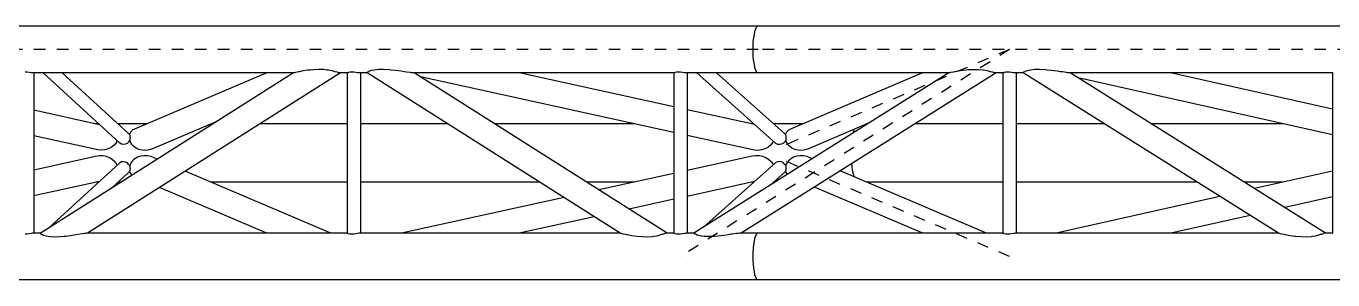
# Model space of a CAD drawing. Header units: millimetres. Extents: x 149919 to 150445, y 136651 to 136866.
# Drawn here: x 150211.19 to 150222.56, y 136741.07 to 136743.28 of the extents above; entities that cross this region are included whole.
import ezdxf

# ---------------------------------------------------------------- set-up
doc = ezdxf.new("R2010")
doc.units = ezdxf.units.MM
doc.header["$LTSCALE"] = 0.25
doc.linetypes.add('CENTER', pattern=[50.8, 31.75, -6.35, 6.35, -6.35])
doc.linetypes.add('XKITLINE00', pattern=[0])

# ---------------------------------------------------------------- blocks, each defined once
blk = doc.blocks.new('çatıı')
at = {"color": 8, "linetype": 'XKITLINE00'}
for p, q in [((7574.7, 9290.6), (6241.2, 9290.6)), ((7572.3, 9287.9), (7571.6, 9285.8)), ((7572.3, 9287.9), (7571.6, 9285.8)), ((7573, 9289.4), (7572.3, 9287.9)), ((7573, 9289.4), (7572.3, 9287.9)), ((7573.8, 9290.3), (7573, 9289.4)), ((7573.8, 9290.3), (7573, 9289.4)), ((7574.7, 9290.6), (7573.8, 9290.3)), ((7574.7, 9290.6), (7573.8, 9290.3)), ((9008.6, 9290.6), (7574.7, 9290.6)), ((7570.2, 9277.2), (7570, 9273.8)), ((7570.6, 9280.4), (7570.2, 9277.2)), ((7571.1, 9283.3), (7570.6, 9280.4)), ((7571.6, 9285.8), (7571.1, 9283.3)), ((7570, 9273.8), (7570, 9270.3)), ((7570, 9270.3), (7570, 9266.7)), ((7570, 9266.7), (7570.2, 9263.3)), ((7187.9, 9252.7), (7185.4, 9252.4)), ((7192.7, 9252.9), (7187.9, 9252.7)), ((7197, 9252.8), (7192.7, 9252.9)), ((7199.5, 9252.4), (7197, 9252.8)), ((7244.4, 9252.8), (7240.9, 9252.4)), ((7248.8, 9252.9), (7244.4, 9252.8)), ((7253.9, 9252.5), (7248.8, 9252.9)), ((7255.2, 9252.4), (7253.9, 9252.5)), ((7570.2, 9263.3), (7570.6, 9260.1)), ((7570.6, 9260.1), (7571.1, 9257.2)), ((7571.1, 9257.2), (7571.6, 9254.7)), ((7571.6, 9254.7), (7572.3, 9252.7)), ((7571.6, 9254.7), (7572.3, 9252.7)), ((7572.3, 9252.7), (7573, 9251.2)), ((7572.3, 9252.7), (7573, 9251.2)), ((7762.5, 9252.7), (7757.7, 9252.5)), ((7767, 9252.6), (7762.5, 9252.7)), ((7770.2, 9252.2), (7767, 9252.6)), ((7815, 9252.8), (7811.8, 9252.4)), ((7819.4, 9252.8), (7815, 9252.8)), ((7824.5, 9252.6), (7819.4, 9252.8)), ((7826.2, 9252.4), (7824.5, 9252.6)), ((6938.8, 9250.6), (6937.1, 9250.7)), ((6940.6, 9250.4), (6938.8, 9250.6)), ((6942.2, 9250.1), (6940.6, 9250.4)), ((6943.4, 9250), (6942.2, 9250.1)), ((6944.2, 9249.9), (6943.4, 9250)), ((7170.5, 9250), (6943.7, 9250)), ((6944, 9250), (6944, 9249.9)), ((6944.3, 9249.9), (6944.2, 9249.9)), ((6944.4, 9250), (6944.3, 9249.9)), ((6944.5, 9250), (6944.5, 9110.6)), ((7170.6, 9250), (6950.2, 9110.4)), ((7019.5, 9188.7), (6952.6, 9250)), ((7027, 9197.2), (6969.4, 9250)), ((7211.3, 9250), (6991.3, 9110.6)), ((7147.2, 9250), (7032.2, 9201.1)), ((7171.3, 9250.1), (7170.6, 9250)), ((7172.1, 9250.4), (7171.3, 9250.1)), ((7174.8, 9250.9), (7172.1, 9250.4)), ((7175.3, 9251), (7174.8, 9250.9)), ((7178.7, 9251.6), (7175.3, 9251)), ((7183.1, 9252.2), (7178.7, 9251.6)), ((7185.4, 9252.4), (7183.1, 9252.2)), ((7200.8, 9252.3), (7199.5, 9252.4)), ((7204.1, 9251.7), (7200.8, 9252.3)), ((7206.5, 9251), (7204.1, 9251.7)), ((7208.7, 9250.5), (7206.5, 9251)), ((7209.4, 9250.1), (7208.7, 9250.5)), ((7210.2, 9250.1), (7209.4, 9250.1)), ((7211.1, 9249.9), (7210.2, 9250.1)), ((7217.3, 9250), (7210.6, 9250)), ((7211.3, 9250), (7211, 9249.9)), ((7217.6, 9250.1), (7217.3, 9250)), ((7217.3, 9250), (7217.3, 9110.5)), ((7217.8, 9250.1), (7217.6, 9250.1)), ((7218.4, 9250.3), (7217.8, 9250.1)), ((7219.6, 9250.6), (7218.4, 9250.3)), ((7221.2, 9250.6), (7219.6, 9250.6)), ((7223, 9250.6), (7221.2, 9250.6)), ((7224.7, 9250.4), (7223, 9250.6)), ((7226.3, 9250.1), (7224.7, 9250.4)), ((7227.6, 9250), (7226.3, 9250.1)), ((7228.4, 9249.9), (7227.6, 9250)), ((7234.7, 9250), (7227.9, 9250)), ((7228.2, 9250), (7228.1, 9249.9)), ((7228.6, 9250), (7228.4, 9249.9)), ((7228.4, 9249.9), (7228.4, 9249.9)), ((7228.7, 9250), (7228.7, 9110.6)), ((7234.6, 9250.1), (7234.7, 9249.9)), ((7234.7, 9250.1), (7234.6, 9250.1)), ((7234.9, 9250.6), (7234.7, 9250.1)), ((7454.7, 9110.6), (7234.7, 9249.9)), ((7235.9, 9251), (7234.9, 9250.6)), ((7236.1, 9251.2), (7235.9, 9251)), ((7238, 9251.9), (7236.1, 9251.2)), ((7240.9, 9252.4), (7238, 9251.9)), ((7259.1, 9252), (7255.2, 9252.4)), ((7264.2, 9251.4), (7259.1, 9252)), ((7266.8, 9251), (7264.2, 9251.4)), ((7268.7, 9250.7), (7266.8, 9251)), ((7272.3, 9250.2), (7268.7, 9250.7)), ((7272.8, 9250.1), (7272.3, 9250.2)), ((7274.5, 9250), (7272.8, 9250.1)), ((7501.4, 9250), (7274.5, 9250)), ((7275.3, 9249.9), (7274.5, 9250)), ((7275.4, 9250), (7275.3, 9249.9)), ((7495.4, 9110.6), (7275.4, 9250)), ((7501.4, 9198.1), (7281.1, 9246.4)), ((7501.4, 9220.4), (7366.7, 9250)), ((7501.7, 9250.1), (7501.4, 9250)), ((7501.4, 9250), (7501.4, 9110.5)), ((7502, 9250.1), (7501.7, 9250.1)), ((7502.5, 9250.3), (7502, 9250.1)), ((7503.8, 9250.5), (7502.5, 9250.3)), ((7505.4, 9250.6), (7503.8, 9250.5)), ((7507.1, 9250.6), (7505.4, 9250.6)), ((7508.9, 9250.4), (7507.1, 9250.6)), ((7510.5, 9250.1), (7508.9, 9250.4)), ((7511.8, 9250), (7510.5, 9250.1)), ((7512.6, 9249.9), (7511.8, 9250)), ((7574.7, 9250), (7512, 9250)), ((7512.4, 9250), (7512.3, 9249.9)), ((7512.7, 9250), (7512.6, 9249.9)), ((7512.6, 9249.9), (7512.6, 9249.9)), ((7512.8, 9250), (7512.8, 9110.6)), ((7740.6, 9250), (7518.8, 9110.5)), ((7590.2, 9188.6), (7521.4, 9250)), ((7597.6, 9197.1), (7538.4, 9250)), ((7781.6, 9250), (7559.9, 9110.6)), ((7573, 9251.2), (7573.8, 9250.3)), ((7573, 9251.2), (7573.8, 9250.3)), ((7574.7, 9250), (7573.8, 9250.3)), ((7574.7, 9250), (7573.8, 9250.3)), ((7740.6, 9250), (7574.7, 9250)), ((7717.7, 9250), (7602.8, 9201.1)), ((7741.3, 9250.1), (7740.6, 9250)), ((7741.9, 9250.2), (7741.3, 9250.1)), ((7744.5, 9250.7), (7741.9, 9250.2)), ((7745.6, 9250.9), (7744.5, 9250.7)), ((7748.3, 9251.4), (7745.6, 9250.9)), ((7752.8, 9252), (7748.3, 9251.4)), ((7755.8, 9252.2), (7752.8, 9252)), ((7757.7, 9252.5), (7755.8, 9252.2)), ((7770.8, 9252.2), (7770.2, 9252.2)), ((7774.2, 9251.7), (7770.8, 9252.2)), ((7776.8, 9251), (7774.2, 9251.7)), ((7777, 9250.9), (7776.8, 9251)), ((7778.9, 9250.5), (7777, 9250.9)), ((7779.9, 9250.1), (7778.9, 9250.5)), ((7780.4, 9250), (7779.9, 9250.1)), ((7781.3, 9249.9), (7780.4, 9250)), ((7787.7, 9250), (7780.9, 9250)), ((7781.5, 9250), (7781.3, 9249.9)), ((7781.3, 9249.9), (7781.3, 9249.9)), ((7787.9, 9250.1), (7787.6, 9250)), ((7787.6, 9250), (7787.6, 9110.5)), ((7788.3, 9250.1), (7787.9, 9250.1)), ((7788.7, 9250.3), (7788.3, 9250.1)), ((7790, 9250.5), (7788.7, 9250.3)), ((7791.6, 9250.6), (7790, 9250.5)), ((7793.3, 9250.6), (7791.6, 9250.6)), ((7795.1, 9250.4), (7793.3, 9250.6)), ((7796.7, 9250.1), (7795.1, 9250.4)), ((7796.8, 9250.1), (7796.7, 9250.1)), ((7798, 9250), (7796.8, 9250.1)), ((7798.8, 9249.9), (7798, 9250)), ((7805.2, 9250), (7798.3, 9250)), ((7798.6, 9250), (7798.5, 9249.9)), ((7799, 9250), (7798.8, 9249.9)), ((7798.8, 9249.9), (7798.8, 9249.9)), ((7799, 9250), (7799, 9110.6)), ((7805.1, 9250.1), (7805.2, 9249.9)), ((7805.3, 9250.1), (7805.1, 9250.1)), ((8027.2, 9110.6), (7805.2, 9249.9)), ((7805.6, 9250.5), (7805.3, 9250.1)), ((7806.7, 9250.9), (7805.6, 9250.5)), ((7806.8, 9251.1), (7806.7, 9250.9)), ((7808.6, 9251.8), (7806.8, 9251.1)), ((7811.5, 9252.3), (7808.6, 9251.8)), ((7811.8, 9252.4), (7811.5, 9252.3)), ((7829.7, 9252.1), (7826.2, 9252.4)), ((7834.8, 9251.4), (7829.7, 9252.1)), ((7837.8, 9250.9), (7834.8, 9251.4)), ((7839.4, 9250.8), (7837.8, 9250.9)), ((7843, 9250.2), (7839.4, 9250.8)), ((7843.7, 9250.1), (7843, 9250.2)), ((7845.3, 9250), (7843.7, 9250.1)), ((7846.1, 9249.9), (7845.3, 9250)), ((8074.5, 9250), (7845.4, 9250)), ((7846.2, 9250), (7846.1, 9249.9)), ((8068.2, 9110.6), (7846.2, 9250)), ((8074.4, 9196), (7853, 9245.7)), ((8074.4, 9218.3), (7933.5, 9250)), ((8074.7, 9250.1), (8074.4, 9250)), ((8074.4, 9250), (8074.4, 9110.5)), ((7001.8, 9204.9), (6944.5, 9217.6)), ((7103.9, 9207.7), (7047.9, 9184)), ((7571.7, 9205.1), (7512.8, 9217.9)), ((7001, 9205.7), (6998.4, 9205.7)), ((7043, 9205.7), (7017.7, 9205.7)), ((7027, 9197.2), (7027.3, 9196.9)), ((7027.8, 9196.4), (7027.3, 9196.9)), ((7028, 9196.6), (7027.9, 9196.3)), ((7027.9, 9196.3), (7028.1, 9195.5)), ((7028.8, 9198.4), (7028, 9196.8)), ((7028, 9196.8), (7028, 9196.6)), ((7030, 9199.6), (7028.8, 9198.4)), ((7030.3, 9200), (7030, 9199.6)), ((7032.2, 9201.1), (7030.3, 9200)), ((7100.6, 9205.7), (7099, 9205.7)), ((7217.3, 9205.7), (7141.4, 9205.7)), ((7304.6, 9205.7), (7228.7, 9205.7)), ((7466.8, 9205.7), (7345.4, 9205.7)), ((7571, 9205.7), (7568.9, 9205.7)), ((7613.6, 9205.7), (7588, 9205.7)), ((7597.6, 9197.1), (7598, 9196.7)), ((7598.4, 9196.3), (7598, 9196.7)), ((7598.4, 9196.3), (7598.5, 9196.2)), ((7598.6, 9196.6), (7598.5, 9196.2)), ((7598.5, 9196.2), (7598.7, 9195.4)), ((7599.4, 9198.4), (7598.6, 9196.8)), ((7598.6, 9196.8), (7598.6, 9196.6)), ((7600.6, 9199.6), (7599.4, 9198.4)), ((7600.9, 9199.9), (7600.6, 9199.6)), ((7602.8, 9201.1), (7600.9, 9199.9)), ((7671.3, 9206.4), (7618.5, 9183.9)), ((7657.2, 9198.2), (7657, 9197.4)), ((7657.2, 9198.2), (7657, 9197.4)), ((7657.8, 9200.7), (7657.2, 9198.2)), ((7657.8, 9200.7), (7657.2, 9198.2)), ((7670.1, 9205.7), (7669.6, 9205.7)), ((7787.6, 9205.7), (7711.1, 9205.7)), ((7875.7, 9205.7), (7799, 9205.7)), ((8031.2, 9205.7), (7916.8, 9205.7)), ((7000.2, 9182.9), (6944.5, 9195.2)), ((7011.9, 9185.2), (7009.3, 9183.9)), ((7013.2, 9186.3), (7011.9, 9185.2)), ((7014.1, 9186.9), (7013.2, 9186.3)), ((7016, 9188.9), (7014.1, 9186.9)), ((7016.7, 9190.1), (7016, 9188.9)), ((7017.3, 9190.8), (7016.7, 9190.1)), ((7021, 9188), (7019.5, 9188.7)), ((7022.7, 9187.8), (7021, 9188)), ((7024.5, 9188.1), (7022.7, 9187.8)), ((7026, 9188.9), (7024.5, 9188.1)), ((7027.2, 9190.1), (7026, 9188.9)), ((7027.3, 9190.2), (7027.2, 9190.1)), ((7027.9, 9191.1), (7027.3, 9190.2)), ((7028.1, 9191.8), (7027.9, 9191.1)), ((7028, 9191.4), (7028.4, 9190.2)), ((7028.1, 9195.5), (7028.2, 9195.2)), ((7028.2, 9193.4), (7028.1, 9191.8)), ((7028.2, 9195.2), (7028.3, 9193.6)), ((7028.3, 9193.6), (7028.2, 9193.4)), ((7028.4, 9190.2), (7028.5, 9190)), ((7028.5, 9190), (7029.6, 9188)), ((7029.6, 9188), (7031.3, 9186.2)), ((7031.3, 9186.2), (7031.3, 9186.1)), ((7033.5, 9184.5), (7031.3, 9186.1)), ((7036, 9183.4), (7033.5, 9184.5)), ((7571.4, 9182.8), (7512.8, 9195.6)), ((7583, 9185.1), (7580.4, 9183.8)), ((7584.2, 9186.2), (7583, 9185.1)), ((7585.2, 9186.9), (7584.2, 9186.2)), ((7587, 9188.9), (7585.2, 9186.9)), ((7587.7, 9190), (7587, 9188.9)), ((7588, 9190.5), (7587.7, 9190)), ((7591.7, 9187.8), (7590.2, 9188.6)), ((7593.4, 9187.6), (7591.7, 9187.8)), ((7595.1, 9188), (7593.4, 9187.6)), ((7596.7, 9188.8), (7595.1, 9188)), ((7597.8, 9189.9), (7596.7, 9188.8)), ((7597.9, 9190), (7597.8, 9189.9)), ((7598.5, 9191), (7597.9, 9190)), ((7598.7, 9191.7), (7598.5, 9191)), ((7598.6, 9191.3), (7599, 9190.1)), ((7598.7, 9195.4), (7598.8, 9195)), ((7598.9, 9193.3), (7598.7, 9191.7)), ((7598.8, 9195), (7598.9, 9193.5)), ((7598.9, 9193.5), (7598.9, 9193.3)), ((7599, 9190.1), (7599.1, 9190)), ((7599.1, 9190), (7600.2, 9188)), ((7600.2, 9188), (7601.9, 9186.2)), ((7601.9, 9186.2), (7601.9, 9186.1)), ((7604, 9184.5), (7601.9, 9186.1)), ((7606.6, 9183.3), (7604, 9184.5)), ((6998.4, 9177.2), (6944.5, 9165.4)), ((7001.5, 9177.7), (6998.4, 9177.2)), ((7003.3, 9182.7), (7000.2, 9182.9)), ((7004.6, 9177.7), (7001.5, 9177.7)), ((7006.4, 9183), (7003.3, 9182.7)), ((7007.7, 9177.1), (7004.6, 9177.7)), ((7009.3, 9183.9), (7006.4, 9183)), ((7010.4, 9176), (7007.7, 9177.1)), ((7012.8, 9174.5), (7010.4, 9176)), ((7012.8, 9174.5), (7013.1, 9174.2)), ((7015, 9172.6), (7013.1, 9174.2)), ((7030.5, 9173.5), (7029, 9171.4)), ((7031.4, 9174.3), (7030.5, 9173.5)), ((7032.4, 9175.2), (7031.4, 9174.3)), ((7034.8, 9176.6), (7032.4, 9175.2)), ((7037.6, 9177.5), (7034.8, 9176.6)), ((7038.9, 9182.7), (7036, 9183.4)), ((7040.6, 9177.9), (7037.6, 9177.5)), ((7042, 9182.6), (7038.9, 9182.7)), ((7043.6, 9177.8), (7040.6, 9177.9)), ((7045, 9183), (7042, 9182.6)), ((7046.7, 9177.1), (7043.6, 9177.8)), ((7047.9, 9184), (7045, 9183)), ((7051.9, 9174.8), (7046.7, 9177.1)), ((7569.5, 9177.4), (7512.8, 9165)), ((7572.6, 9177.9), (7569.5, 9177.4)), ((7574.5, 9182.6), (7571.4, 9182.8)), ((7575.7, 9177.8), (7572.6, 9177.9)), ((7577.5, 9182.9), (7574.5, 9182.6)), ((7578.7, 9177.2), (7575.7, 9177.8)), ((7580.4, 9183.8), (7577.5, 9182.9)), ((7581.5, 9176.1), (7578.7, 9177.2)), ((7583.8, 9174.6), (7581.5, 9176.1)), ((7583.8, 9174.6), (7584.1, 9174.3)), ((7586, 9172.7), (7584.1, 9174.3)), ((7601.1, 9173.5), (7599.6, 9171.5)), ((7602.1, 9174.3), (7601.1, 9173.5)), ((7603, 9175.3), (7602.1, 9174.3)), ((7605.4, 9176.6), (7603, 9175.3)), ((7608.2, 9177.5), (7605.4, 9176.6)), ((7609.5, 9182.7), (7606.6, 9183.3)), ((7611.2, 9177.9), (7608.2, 9177.5)), ((7612.5, 9182.6), (7609.5, 9182.7)), ((7614.2, 9177.8), (7611.2, 9177.9)), ((7615.6, 9183), (7612.5, 9182.6)), ((7617.2, 9177.1), (7614.2, 9177.8)), ((7618.5, 9183.9), (7615.6, 9183)), ((7621.7, 9175.2), (7617.2, 9177.1)), ((7019.5, 9171.8), (6957.4, 9115)), ((7026.9, 9163.3), (7011.8, 9149.4)), ((7015, 9172.6), (7016.6, 9170.5)), ((7016.6, 9170.5), (7016.7, 9170.4)), ((7016.7, 9170.4), (7017.1, 9169.7)), ((7021, 9172.5), (7019.5, 9171.8)), ((7022.7, 9172.7), (7021, 9172.5)), ((7024.4, 9172.4), (7022.7, 9172.7)), ((7026, 9171.6), (7024.4, 9172.4)), ((7027.1, 9170.4), (7026, 9171.6)), ((7027.3, 9163.6), (7026.9, 9163.3)), ((7027.3, 9170.3), (7027.1, 9170.4)), ((7027.3, 9170.3), (7027.9, 9169.2)), ((7027.9, 9164.2), (7027.3, 9163.6)), ((7027.9, 9169.2), (7028.1, 9168.8)), ((7028.1, 9165), (7027.9, 9164.3)), ((7027.9, 9164.3), (7028.2, 9163.7)), ((7028.6, 9170.5), (7028, 9169.3)), ((7028, 9169.3), (7028, 9169.1)), ((7028.1, 9168.8), (7028.2, 9167.1)), ((7028.2, 9165.4), (7028.1, 9165)), ((7028.2, 9167.1), (7028.3, 9166.9)), ((7028.3, 9166.9), (7028.2, 9165.4)), ((7028.2, 9163.7), (7028.4, 9162.9)), ((7028.4, 9162.9), (7029.6, 9161.3)), ((7029, 9171.4), (7028.6, 9170.5)), ((7203.1, 9110.6), (7076.3, 9164.5)), ((7501.4, 9162.5), (7436.1, 9148.2)), ((7590.1, 9171.9), (7527.2, 9115.8)), ((7597.5, 9163.4), (7584.8, 9152)), ((7586, 9172.7), (7587.6, 9170.6)), ((7587.6, 9170.6), (7587.6, 9170.5)), ((7587.6, 9170.5), (7587.9, 9170)), ((7591.6, 9172.6), (7590.1, 9171.9)), ((7593.3, 9172.8), (7591.6, 9172.6)), ((7595, 9172.5), (7593.3, 9172.8)), ((7596.6, 9171.7), (7595, 9172.5)), ((7597.7, 9170.6), (7596.6, 9171.7)), ((7597.9, 9163.8), (7597.5, 9163.4)), ((7597.9, 9170.4), (7597.7, 9170.6)), ((7597.9, 9170.4), (7598.6, 9169.3)), ((7598.5, 9164.3), (7597.9, 9163.8)), ((7598.7, 9165.1), (7598.5, 9164.4)), ((7598.5, 9164.4), (7598.8, 9163.7)), ((7599.2, 9170.5), (7598.6, 9169.3)), ((7598.6, 9169.3), (7598.7, 9168.9)), ((7598.6, 9169.3), (7598.6, 9169.2)), ((7598.7, 9168.9), (7598.8, 9167.2)), ((7598.8, 9165.5), (7598.7, 9165.1)), ((7598.8, 9167.2), (7598.9, 9167)), ((7598.9, 9167), (7598.8, 9165.5)), ((7598.8, 9163.7), (7599, 9162.9)), ((7599, 9162.9), (7600, 9161.6)), ((7599.6, 9171.5), (7599.2, 9170.5)), ((7773.4, 9110.6), (7646.1, 9164.8)), ((7655.9, 9170.9), (7656.1, 9168.7)), ((7655.9, 9170.9), (7656.1, 9168.7)), ((7656.1, 9168.7), (7656.6, 9165.3)), ((7656.1, 9168.7), (7656.6, 9165.3)), ((7656.6, 9165.3), (7657.2, 9162.3)), ((7656.6, 9165.3), (7657.2, 9162.3)), ((7657.2, 9162.3), (7657.9, 9159.8)), ((7657.2, 9162.3), (7657.9, 9159.8)), ((8074.4, 9164.6), (8006.5, 9149.4)), ((7001.8, 9155.6), (6944.5, 9143)), ((7001, 9154.9), (6998.5, 9154.9)), ((7020.4, 9154.9), (7017.7, 9154.9)), ((7030, 9161), (7029.6, 9161.3)), ((7147.4, 9110.6), (7054, 9150.3)), ((7217.3, 9154.9), (7098.8, 9154.9)), ((7384.8, 9154.9), (7228.7, 9154.9)), ((7466.7, 9154.9), (7425.6, 9154.9)), ((7571.6, 9155.5), (7512.8, 9142.6)), ((7571, 9154.9), (7569, 9154.9)), ((7589.4, 9154.9), (7588, 9154.9)), ((7717.9, 9110.6), (7623.7, 9150.7)), ((7787.6, 9154.9), (7669.4, 9154.9)), ((7956.7, 9154.9), (7799, 9154.9)), ((8031.1, 9154.9), (7997.7, 9154.9)), ((7405.8, 9141.5), (7264.5, 9110.6)), ((7501.4, 9140.1), (7462.4, 9131.5)), ((7976.3, 9142.6), (7833.8, 9110.6)), ((8074.4, 9142.2), (8032.9, 9132.8)), ((7432.1, 9124.9), (7366.8, 9110.6)), ((8002.6, 9126), (7933.7, 9110.6)), ((6938.8, 9109.7), (6937.1, 9109.7)), ((6940.6, 9109.9), (6938.8, 9109.7)), ((6942.2, 9110.3), (6940.6, 9109.9)), ((6943.4, 9110.5), (6942.2, 9110.3)), ((6944.2, 9110.6), (6943.4, 9110.5)), ((6950.5, 9110.6), (6943.9, 9110.6)), ((6944.1, 9110.6), (6944.1, 9110.6)), ((6944.3, 9110.7), (6944.2, 9110.6)), ((6944.5, 9110.6), (6944.3, 9110.7)), ((6950.5, 9110.3), (6950.2, 9110.4)), ((6950.5, 9110.3), (6950.4, 9110)), ((6951.3, 9109.4), (6950.4, 9110)), ((6951.7, 9109.3), (6951.3, 9109.4)), ((6952.8, 9108.6), (6951.7, 9109.3)), ((6955.3, 9107.9), (6952.8, 9108.6)), ((6957, 9107.7), (6955.3, 9107.9)), ((6958.5, 9107.4), (6957, 9107.7)), ((6962.6, 9107.2), (6958.5, 9107.4)), ((6967.5, 9107.4), (6962.6, 9107.2)), ((6971.1, 9107.7), (6967.5, 9107.4)), ((6972.7, 9107.8), (6971.1, 9107.7)), ((6977.9, 9108.5), (6972.7, 9107.8)), ((6982.9, 9109.3), (6977.9, 9108.5)), ((6986.8, 9109.9), (6982.9, 9109.3)), ((6988.7, 9110.3), (6986.8, 9109.9)), ((6989.7, 9110.4), (6988.7, 9110.3)), ((6991.2, 9110.6), (6989.7, 9110.4)), ((7217.3, 9110.6), (6990.8, 9110.6)), ((6991.3, 9110.7), (6991.2, 9110.6)), ((7217.6, 9110.3), (7217.3, 9110.5)), ((7217.8, 9110.3), (7217.6, 9110.3)), ((7218.4, 9110), (7217.8, 9110.3)), ((7219.6, 9109.8), (7218.4, 9110)), ((7221.2, 9109.7), (7219.6, 9109.8)), ((7223, 9109.7), (7221.2, 9109.7)), ((7224.7, 9109.9), (7223, 9109.7)), ((7226.3, 9110.3), (7224.7, 9109.9)), ((7227.6, 9110.5), (7226.3, 9110.3)), ((7228.4, 9110.6), (7227.6, 9110.5)), ((7454.7, 9110.6), (7228.1, 9110.6)), ((7228.3, 9110.6), (7228.2, 9110.6)), ((7228.7, 9110.6), (7228.4, 9110.7)), ((7228.4, 9110.7), (7228.4, 9110.6)), ((7455.2, 9110.3), (7454.7, 9110.6)), ((7455.4, 9110.3), (7455.2, 9110.3)), ((7457.3, 9109.7), (7455.4, 9110.3)), ((7459.6, 9109.3), (7457.3, 9109.7)), ((7460.5, 9109.1), (7459.6, 9109.3)), ((7464.7, 9108.3), (7460.5, 9109.1)), ((7469.2, 9107.7), (7464.7, 9108.3)), ((7474.1, 9107.3), (7469.2, 9107.7)), ((7478.7, 9107.2), (7474.1, 9107.3)), ((7482.8, 9107.5), (7478.7, 9107.2)), ((7483.6, 9107.7), (7482.8, 9107.5)), ((7486.4, 9108.1), (7483.6, 9107.7)), ((7489.3, 9108.8), (7486.4, 9108.1)), ((7490.4, 9109.3), (7489.3, 9108.8)), ((7491.6, 9109.5), (7490.4, 9109.3)), ((7493.4, 9110.2), (7491.6, 9109.5)), ((7493.5, 9110.3), (7493.4, 9110.2)), ((7494.7, 9110.5), (7493.5, 9110.3)), ((7495, 9110.7), (7494.7, 9110.5)), ((7501.4, 9110.6), (7494.9, 9110.6)), ((7495.4, 9110.6), (7495, 9110.7)), ((7495.4, 9110.6), (7495.5, 9110.6)), ((7501.7, 9110.3), (7501.4, 9110.5)), ((7502, 9110.3), (7501.7, 9110.3)), ((7502.5, 9110), (7502, 9110.3)), ((7503.8, 9109.8), (7502.5, 9110)), ((7505.4, 9109.7), (7503.8, 9109.8)), ((7507.1, 9109.7), (7505.4, 9109.7)), ((7508.9, 9109.9), (7507.1, 9109.7)), ((7510.5, 9110.3), (7508.9, 9109.9)), ((7511.8, 9110.4), (7510.5, 9110.3)), ((7512.6, 9110.6), (7511.8, 9110.4)), ((7518.9, 9110.6), (7512.3, 9110.6)), ((7512.4, 9110.6), (7512.4, 9110.6)), ((7512.8, 9110.6), (7512.6, 9110.7)), ((7512.6, 9110.7), (7512.6, 9110.6)), ((7519.1, 9110.4), (7518.8, 9110.5)), ((7519.1, 9110.4), (7519, 9110.1)), ((7520.1, 9109.6), (7519, 9110.1)), ((7521.7, 9108.8), (7520.1, 9109.6)), ((7524.3, 9108.3), (7521.7, 9108.8)), ((7525.5, 9108.1), (7524.3, 9108.3)), ((7527.6, 9107.8), (7525.5, 9108.1)), ((7531.8, 9107.6), (7527.6, 9107.8)), ((7536.8, 9107.8), (7531.8, 9107.6)), ((7539.6, 9108.1), (7536.8, 9107.8)), ((7542.1, 9108.3), (7539.6, 9108.1)), ((7547.2, 9108.9), (7542.1, 9108.3)), ((7551.3, 9109.6), (7547.2, 9108.9)), ((7552.1, 9109.7), (7551.3, 9109.6)), ((7555.9, 9110.2), (7552.1, 9109.7)), ((7557.2, 9110.4), (7555.9, 9110.2)), ((7558.5, 9110.5), (7557.2, 9110.4)), ((7559.8, 9110.7), (7558.5, 9110.5)), ((7574.6, 9110.6), (7559, 9110.6)), ((7559.9, 9110.7), (7559.8, 9110.6)), ((7559.9, 9110.7), (7559.8, 9110.7)), ((7571.6, 9105.8), (7571.1, 9103.3)), ((7572.3, 9107.9), (7571.6, 9105.8)), ((7572.3, 9107.9), (7571.6, 9105.8)), ((7573, 9109.4), (7572.3, 9107.9)), ((7573, 9109.4), (7572.3, 9107.9)), ((7573.8, 9110.3), (7573, 9109.4)), ((7573.8, 9110.3), (7573, 9109.4)), ((7574.6, 9110.6), (7573.8, 9110.3)), ((7574.6, 9110.6), (7573.8, 9110.3)), ((7787.6, 9110.6), (7574.6, 9110.6)), ((7787.9, 9110.3), (7787.6, 9110.5)), ((7788.3, 9110.3), (7787.9, 9110.3)), ((7788.7, 9110), (7788.3, 9110.3)), ((7790, 9109.8), (7788.7, 9110)), ((7791.6, 9109.6), (7790, 9109.8)), ((7793.3, 9109.7), (7791.6, 9109.6)), ((7795.1, 9109.9), (7793.3, 9109.7)), ((7796.7, 9110.2), (7795.1, 9109.9)), ((7796.8, 9110.3), (7796.7, 9110.2)), ((7798, 9110.4), (7796.8, 9110.3)), ((7798.8, 9110.6), (7798, 9110.4)), ((8027.3, 9110.6), (7798.6, 9110.6)), ((7799, 9110.6), (7798.8, 9110.7)), ((7798.8, 9110.7), (7798.8, 9110.6)), ((8027.8, 9110.3), (8027.2, 9110.6)), ((8028.1, 9110.3), (8027.8, 9110.3)), ((8029.9, 9109.7), (8028.1, 9110.3)), ((8032.4, 9109.3), (8029.9, 9109.7)), ((8033.1, 9109.1), (8032.4, 9109.3)), ((8037.3, 9108.3), (8033.1, 9109.1)), ((8041.9, 9107.7), (8037.3, 9108.3)), ((8042.4, 9107.7), (8041.9, 9107.7)), ((8046.9, 9107.3), (8042.4, 9107.7)), ((8051.5, 9107.2), (8046.9, 9107.3)), ((8055.7, 9107.5), (8051.5, 9107.2)), ((8056.8, 9107.7), (8055.7, 9107.5)), ((8059.3, 9108), (8056.8, 9107.7)), ((8062.3, 9108.7), (8059.3, 9108)), ((8063.6, 9109.3), (8062.3, 9108.7)), ((8064.6, 9109.5), (8063.6, 9109.3)), ((8066.3, 9110.1), (8064.6, 9109.5)), ((8066.5, 9110.3), (8066.3, 9110.1)), ((8067.6, 9110.5), (8066.5, 9110.3)), ((8067.9, 9110.7), (8067.6, 9110.5)), ((8074.4, 9110.6), (8067.8, 9110.6)), ((8068.2, 9110.6), (8067.9, 9110.7)), ((8068.2, 9110.6), (8068.3, 9110.6)), ((8074.7, 9110.3), (8074.4, 9110.5)), ((7570.3, 9097.2), (7570, 9093.8)), ((7570, 9093.8), (7570, 9090.3)), ((7570.6, 9100.4), (7570.3, 9097.2)), ((7571.1, 9103.3), (7570.6, 9100.4)), ((7570, 9090.3), (7570, 9086.7)), ((7570, 9086.7), (7570.3, 9083.3)), ((7570.3, 9083.3), (7570.6, 9080.1)), ((7570.6, 9080.1), (7571.1, 9077.2)), ((7571.1, 9077.2), (7571.6, 9074.7)), ((7571.6, 9074.7), (7572.3, 9072.7)), ((7571.6, 9074.7), (7572.3, 9072.7)), ((7572.3, 9072.7), (7573, 9071.2)), ((7572.3, 9072.7), (7573, 9071.2)), ((7573, 9071.2), (7573.8, 9070.3)), ((7573, 9071.2), (7573.8, 9070.3)), ((7574.6, 9070), (6252.7, 9070)), ((7574.6, 9070), (7573.8, 9070.3)), ((7574.6, 9070), (7573.8, 9070.3)), ((9008.6, 9070), (7574.6, 9070))]:
    blk.add_line(p, q, dxfattribs=at)
at = {"color": 8, "linetype": 'CENTER'}
for p, q in [((7574.7, 9270.3), (6217.4, 9270.3)), ((7793.3, 9270.3), (7507.1, 9090.3)), ((9008.6, 9270.3), (7574.7, 9270.3)), ((7793.3, 9270.3), (7599.5, 9187.8)), ((7793.3, 9090.3), (7599.5, 9172.8))]:
    blk.add_line(p, q, dxfattribs=at)
at = {"color": 8, "linetype": 'XKITLINE00'}
for centre in [(7574.7, 9270.3), (7574.7, 9270.3), (7793.3, 9270.3), (7793.3, 9270.3), (7599.5, 9187.8), (7599.5, 9172.8), (7507.1, 9090.3), (7793.3, 9090.3)]:
    blk.add_circle(centre, 0.05, dxfattribs=at)

msp = doc.modelspace()

# ---------------------------------------------------------------- block references
at = {"xscale": 0.009999943142843078, "yscale": 0.009999943142843078, "zscale": 0.009999943142843078}
msp.add_blockref('çatıı', (150141.814, 136650.373), dxfattribs=at)

doc.saveas('drawing.dxf')
